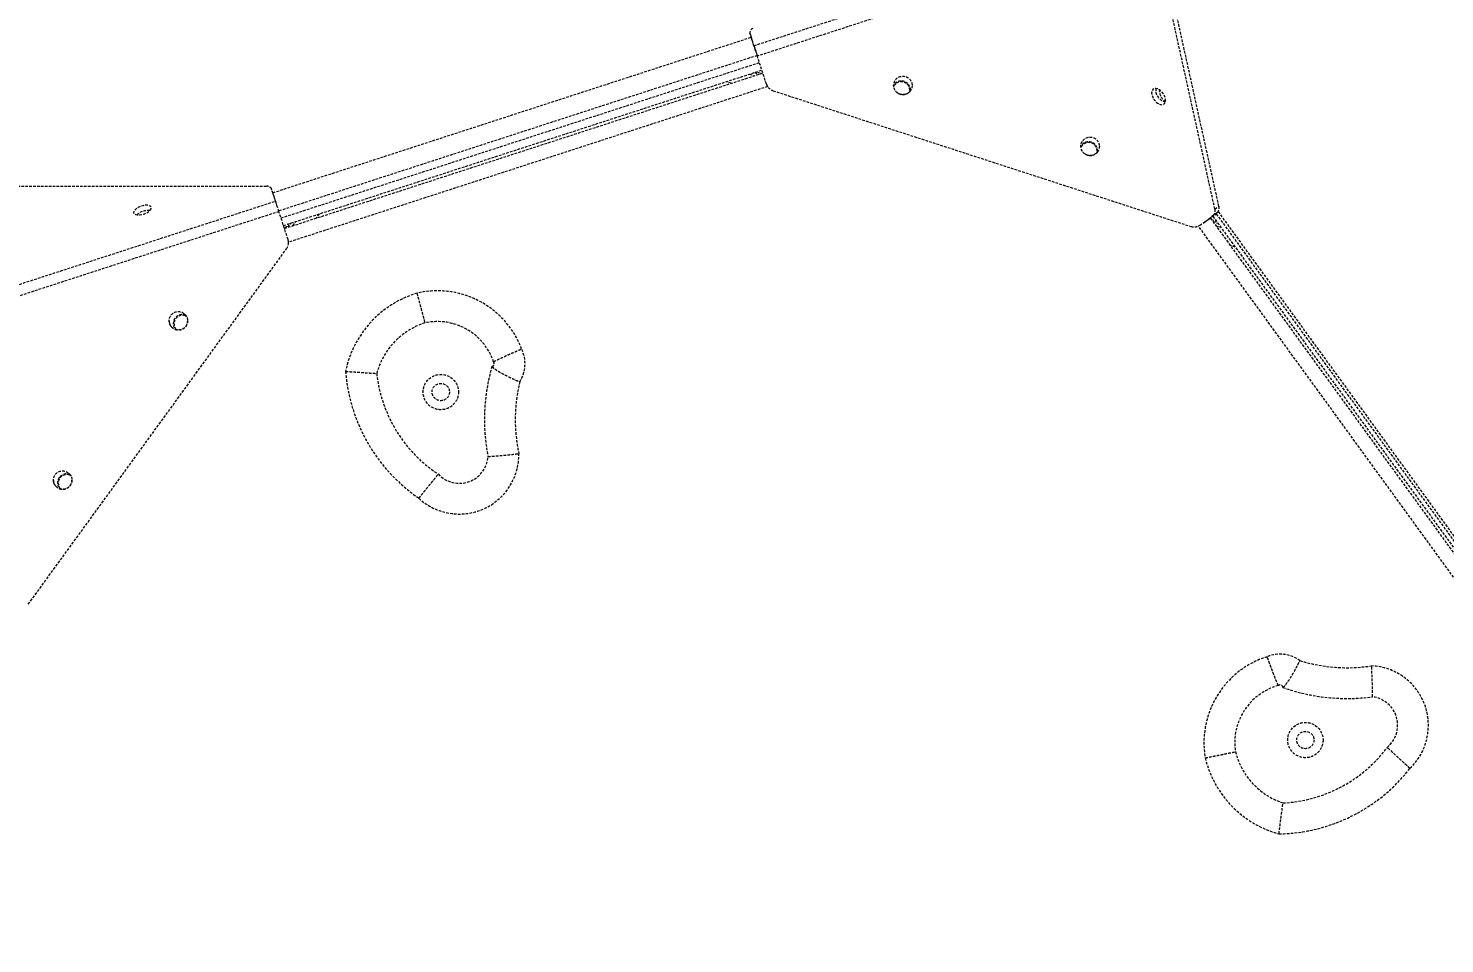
# Model space of a CAD drawing. Header units: millimetres. Extents: x -6061 to 5100, y -3651 to 3328.
# Drawn here: x 1292 to 1982, y 221 to 668 of the extents above; entities that cross this region are included whole.
import ezdxf

# ---------------------------------------------------------------- set-up
doc = ezdxf.new("R2010")
doc.units = ezdxf.units.MM
doc.linetypes.add('HIDDEN', pattern=[1.905, 1.27, -0.635])
for name, color, linetype in [('DIKOM_ОБЪЕКТ', 7, 'Continuous'), ('DIKOM_РАЗМЕР_ЗОНА', 7, 'Continuous'), ('DIKOM_РАЗМЕР_ОБЪЕКТА', 7, 'Continuous')]:
    doc.layers.add(name, color=color, linetype=linetype)
doc.styles.add('style1', font='arialbd.ttf', dxfattribs={"width": 0.8})
doc.dimstyles.new('1-50', dxfattribs={"dimtxt": 300, "dimasz": 200, "dimexe": 100, "dimexo": 0, "dimgap": 100, "dimtad": 1, "dimtxsty": 'style1', "dimcen": 200, "dimclrd": 7, "dimclre": 7, "dimclrt": 7, "dimadec": 1, "dimazin": 2, "dimtfac": 1, "dimtmove": 0, "dimatfit": 2, "dimfxl": 0, "dimlwd": 25, "dimlwe": 18, "dimarcsym": 0})

# ---------------------------------------------------------------- blocks, each defined once
blk = doc.blocks.new('*D0')
at = {"layer": 'Defpoints', "color": 0, "transparency": 16777216}
for p in [(3244.44, 1090.08), (-2954.24, -571.35), (3244.44, -1487.03)]:
    blk.add_point(p, dxfattribs=at)
at = {"layer": 'DIKOM_РАЗМЕР_ОБЪЕКТА', "color": 7, "lineweight": 18, "transparency": 16777216}
for p, q in [((3244.44, 1090.08), (3244.44, -1587.03)), ((-2954.24, -571.35), (-2954.24, -1587.03))]:
    blk.add_line(p, q, dxfattribs=at)
at = {"layer": 'DIKOM_РАЗМЕР_ОБЪЕКТА', "color": 7, "lineweight": 25, "transparency": 16777216}
blk.add_line((-2754.24, -1487.03), (3044.44, -1487.03), dxfattribs=at)
at = {"layer": 'DIKOM_РАЗМЕР_ОБЪЕКТА', "color": 7, "transparency": 16777216}
for points in [[(-2754.24, -1453.69), (-2754.24, -1520.36), (-2954.24, -1487.03)], [(3044.44, -1453.69), (3044.44, -1520.36), (3244.44, -1487.03)]]:
    blk.add_solid(points, dxfattribs=at)
at = {"layer": 'DIKOM_РАЗМЕР_ОБЪЕКТА', "color": 7, "transparency": 16777216, "insert": (279.31, -1118.98), "char_height": 300, "attachment_point": 5, "style": 'style1'}
blk.add_mtext('{\\fArial|b0|i0|c204|p34;\\H1.75x;6200}', dxfattribs=at)
blk = doc.blocks.new('*D1')
at = {"layer": 'Defpoints', "color": 0, "transparency": 16777216}
for p in [(2324.34, 3327.92), (-5419.16, -2822.08), (-1808.64, -2822.08)]:
    blk.add_point(p, dxfattribs=at)
at = {"layer": 'DIKOM_РАЗМЕР_ЗОНА', "color": 7, "lineweight": 18, "transparency": 16777216}
for p, q in [((2324.34, 3327.92), (-5519.16, 3327.92)), ((-1808.64, -2822.08), (-5519.16, -2822.08))]:
    blk.add_line(p, q, dxfattribs=at)
at = {"layer": 'DIKOM_РАЗМЕР_ЗОНА', "color": 7, "lineweight": 25, "transparency": 16777216}
blk.add_line((-5419.16, 3127.92), (-5419.16, -2622.08), dxfattribs=at)
at = {"layer": 'DIKOM_РАЗМЕР_ЗОНА', "color": 7, "transparency": 16777216}
for points in [[(-5452.49, 3127.92), (-5385.83, 3127.92), (-5419.16, 3327.92)], [(-5452.49, -2622.08), (-5385.83, -2622.08), (-5419.16, -2822.08)]]:
    blk.add_solid(points, dxfattribs=at)
at = {"layer": 'DIKOM_РАЗМЕР_ЗОНА', "color": 7, "transparency": 16777216, "insert": (-5787.21, -178.18), "char_height": 300, "attachment_point": 5, "rotation": 90, "style": 'style1'}
blk.add_mtext('{\\fArial|b0|i0|c204|p34;\\H1.75x;6150}', dxfattribs=at)
blk = doc.blocks.new('*D2')
at = {"layer": 'Defpoints', "color": 0, "transparency": 16777216}
for p in [(5097.78, 1174.32), (-4808.91, -571.39), (5097.78, -3550.63)]:
    blk.add_point(p, dxfattribs=at)
at = {"layer": 'DIKOM_РАЗМЕР_ЗОНА', "color": 7, "lineweight": 18, "transparency": 16777216}
for p, q in [((5097.78, 1174.32), (5097.78, -3650.63)), ((-4808.91, -571.39), (-4808.91, -3650.63))]:
    blk.add_line(p, q, dxfattribs=at)
at = {"layer": 'DIKOM_РАЗМЕР_ЗОНА', "color": 7, "lineweight": 25, "transparency": 16777216}
blk.add_line((-4608.91, -3550.63), (4897.78, -3550.63), dxfattribs=at)
at = {"layer": 'DIKOM_РАЗМЕР_ЗОНА', "color": 7, "transparency": 16777216}
for points in [[(-4608.91, -3517.3), (-4608.91, -3583.96), (-4808.91, -3550.63)], [(4897.78, -3517.3), (4897.78, -3583.96), (5097.78, -3550.63)]]:
    blk.add_solid(points, dxfattribs=at)
at = {"layer": 'DIKOM_РАЗМЕР_ЗОНА', "color": 7, "transparency": 16777216, "insert": (864.15, -3182.58), "char_height": 300, "attachment_point": 5, "style": 'style1'}
blk.add_mtext('{\\fArial|b0|i0|c204|p34;\\H1.75x;9900}', dxfattribs=at)
blk = doc.blocks.new('*D3')
at = {"layer": 'Defpoints', "color": 0, "transparency": 16777216}
for p in [(-3174.2, 1527.92), (2804.07, 1527.92), (-2373.39, -1022.08)]:
    blk.add_point(p, dxfattribs=at)
at = {"layer": 'DIKOM_РАЗМЕР_ОБЪЕКТА', "color": 7, "lineweight": 18, "transparency": 16777216}
for p, q in [((2804.07, 1527.92), (-3274.2, 1527.92)), ((-2373.39, -1022.08), (-3274.2, -1022.08))]:
    blk.add_line(p, q, dxfattribs=at)
at = {"layer": 'DIKOM_РАЗМЕР_ОБЪЕКТА', "color": 7, "lineweight": 25, "transparency": 16777216}
blk.add_line((-3174.2, -822.08), (-3174.2, 1327.92), dxfattribs=at)
at = {"layer": 'DIKOM_РАЗМЕР_ОБЪЕКТА', "color": 7, "transparency": 16777216}
for points in [[(-3207.54, 1327.92), (-3140.87, 1327.92), (-3174.2, 1527.92)], [(-3207.54, -822.08), (-3140.87, -822.08), (-3174.2, -1022.08)]]:
    blk.add_solid(points, dxfattribs=at)
at = {"layer": 'DIKOM_РАЗМЕР_ОБЪЕКТА', "color": 7, "transparency": 16777216, "insert": (-3542.25, 166.98), "char_height": 300, "attachment_point": 5, "rotation": 90, "style": 'style1'}
blk.add_mtext('{\\fArial|b0|i0|c204|p34;\\H1.75x;2550}', dxfattribs=at)

msp = doc.modelspace()

# ---------------------------------------------------------------- linework, layer by layer
at = {"layer": 'DIKOM_ОБЪЕКТ', "color": 7, "linetype": 'HIDDEN', "lineweight": 15}
for p, q in [((1870.233, 579.495), (1829.48, 764.087)), ((1872.174, 580.906), (1831.421, 765.498)), ((1645.513, 659.144), (1776.731, 701.781)), ((1778.373, 696.671), (1647.172, 654.04)), ((1410.959, 587.472), (1644.179, 663.25)), ((1645.513, 659.144), (1643.531, 665.243)), ((1643.531, 665.243), (1644.36, 662.691)), ((1646.342, 656.592), (1644.36, 662.691)), ((1645.513, 659.144), (1646.342, 656.592)), ((1647.081, 654.318), (1413.86, 578.54)), ((1414.966, 575.137), (1648.187, 650.916)), ((1651.604, 640.401), (1647.172, 654.04)), ((1647.172, 654.04), (1647.172, 654.04)), ((1651.603, 640.401), (1647.172, 654.04)), ((1416.162, 571.457), (1649.383, 647.235)), ((1416.624, 570.034), (1649.845, 645.812)), ((1643.312, 645.263), (1645.735, 644.476)), ((1643.337, 645.255), (1643.343, 645.273)), ((1645.735, 646.05), (1648.157, 645.263)), ((1646.93, 646.439), (1649.353, 645.652)), ((1652.175, 639.208), (1418.621, 563.322)), ((1634.409, 640.796), (1631.986, 641.583)), ((1651.603, 640.401), (1651.604, 640.401)), ((1652.314, 639.007), (1652.314, 639.007)), ((1654.814, 637.191), (1858.53, 570.999)), ((1721.481, 637.439), (1721.412, 636.69)), ((1812.782, 607.776), (1812.713, 607.024)), ((1407.792, 590.549), (1225.055, 590.554)), ((1412.292, 583.366), (1410.311, 589.465)), ((1411.14, 586.913), (1410.311, 589.465)), ((1272.91, 538.079), (1412.292, 583.366)), ((1413.122, 580.814), (1411.14, 586.913)), ((1413.122, 580.814), (1412.292, 583.366)), ((1870.233, 579.495), (1872.174, 580.906)), ((1413.951, 578.261), (1274.568, 532.975)), ((1413.951, 578.262), (1413.951, 578.261)), ((1418.382, 564.623), (1413.951, 578.262)), ((1418.382, 564.623), (1413.951, 578.261)), ((1420.735, 571.369), (1422.232, 573.43)), ((1433.558, 577.11), (1432.061, 575.049)), ((1862.873, 571.61), (1867.146, 574.495)), ((1869.562, 576.464), (1864.981, 572.717)), ((1868.443, 575.371), (1866.871, 574.085)), ((1867.238, 574.557), (1871.031, 577.119)), ((1868.057, 575.055), (2012.33, 376.48)), ((1868.499, 574.447), (1870.921, 573.66)), ((1869.238, 573.43), (1871.66, 572.643)), ((1869.271, 575.931), (2013.541, 377.36)), ((1869.271, 575.931), (2013.541, 377.36)), ((1871.504, 577.875), (1869.562, 576.464)), ((1871.504, 577.875), (1870.138, 576.757)), ((1870.941, 577.058), (2015.17, 378.544)), ((1871.828, 578.219), (2016.408, 379.222)), ((1417.117, 570.194), (1418.614, 572.254)), ((1418.312, 570.582), (1419.81, 572.643)), ((2006.769, 372.225), (1862.189, 571.223)), ((1870.735, 571.369), (1873.157, 570.582)), ((1291.769, 386.847), (1417.672, 560.139)), ((1418.382, 564.623), (1418.382, 564.623)), ((1418.627, 563.078), (1418.627, 563.078)), ((1880.157, 560.947), (1877.735, 561.735)), ((1368.201, 527.504), (1368.869, 527.22)), ((1311.776, 449.837), (1312.442, 449.554))]:
    msp.add_line(p, q, dxfattribs=at)
at = {"layer": 'DIKOM_ОБЪЕКТ', "color": 7, "linetype": 'HIDDEN', "lineweight": 15, "flags": 128}
for points in [[(1645.513, 659.144), (1645.644, 658.743), (1645.803, 658.252), (1645.989, 657.681), (1646.197, 657.04), (1646.424, 656.341), (1646.665, 655.599), (1646.916, 654.827), (1647.172, 654.04)], [(1646.342, 656.592), (1646.408, 656.392), (1646.487, 656.146), (1646.58, 655.86), (1646.684, 655.54), (1646.798, 655.191), (1646.918, 654.82), (1647.044, 654.433), (1647.172, 654.04)], [(1721.852, 637.245), (1721.338, 636.613), (1720.323, 635.833)], [(1842.341, 638.094), (1841.402, 638.308), (1840.577, 638.2), (1839.933, 637.78), (1839.522, 637.081), (1839.376, 636.161), (1839.509, 635.093), (1839.909, 633.963), (1840.543, 632.865), (1841.361, 631.886), (1842.296, 631.106), (1843.273, 630.588), (1844.211, 630.374), (1845.036, 630.482), (1845.681, 630.902), (1846.092, 631.6), (1846.237, 632.521), (1846.105, 633.589), (1845.705, 634.718), (1845.07, 635.817), (1844.253, 636.796), (1843.317, 637.576), (1842.341, 638.094)], [(1846.186, 631.783), (1846.153, 631.785), (1845.214, 631.999)], [(1813.153, 607.579), (1812.64, 606.947), (1811.624, 606.167)], [(1343.989, 576.834), (1344.871, 576.643), (1345.96, 576.642), (1347.166, 576.83), (1348.393, 577.193), (1349.54, 577.702), (1350.515, 578.314), (1351.239, 578.98), (1351.653, 579.647), (1351.723, 580.26), (1351.445, 580.769), (1350.84, 581.134), (1349.957, 581.325), (1348.869, 581.326), (1347.662, 581.138), (1346.436, 580.775), (1345.289, 580.267), (1344.314, 579.655), (1343.59, 578.988), (1343.176, 578.322), (1343.105, 577.709), (1343.384, 577.199), (1343.989, 576.834)], [(1413.951, 578.261), (1413.695, 579.049), (1413.444, 579.821), (1413.203, 580.563), (1412.976, 581.262), (1412.768, 581.903), (1412.582, 582.474), (1412.423, 582.965), (1412.292, 583.366)], [(1413.951, 578.262), (1413.823, 578.655), (1413.697, 579.041), (1413.577, 579.413), (1413.463, 579.762), (1413.359, 580.082), (1413.266, 580.368), (1413.187, 580.613), (1413.122, 580.814)], [(1345.111, 577.079), (1345.041, 576.853), (1345.014, 576.631)]]:
    msp.add_lwpolyline(points, dxfattribs=at)
at = {"layer": 'DIKOM_ОБЪЕКТ', "color": 7, "linetype": 'HIDDEN', "lineweight": 15}
for centre, radius in [((1718.117, 639.755), 4.5), ((1809.418, 610.088), 4.5), ((1364.952, 525.004), 4.5), ((1492.865, 490.279), 8.627), ((1492.865, 490.279), 4.225), ((1308.525, 447.338), 4.5), ((1914.345, 320.62), 8.627), ((1914.345, 320.62), 4.225)]:
    msp.add_circle(centre, radius, dxfattribs=at)
for centre, radius, start, end in [((1645.995, 665.374), 2.468, 115.521709, 183.030692), ((1656.359, 641.946), 5, 198.000692, 216.001119), ((1656.359, 641.946), 5, 198.000692, 251.999736), ((1717.356, 637.442), 4.5, 357.4912, 146.098977), ((1717.356, 637.442), 4.125, 359.965252, 154.089497), ((1718.117, 639.755), 4.5, 216.001119, 299.357038), ((1847.407, 637.625), 6.038, 173.50978, 248.702473), ((1849.448, 637.348), 6.296, 176.990157, 238.794914), ((1808.657, 607.776), 4.5, 357.488233, 146.101879), ((1808.657, 607.776), 4.125, 0, 154.094263), ((1809.418, 610.089), 4.5, 216.001119, 299.357038), ((1408.241, 588.122), 2.468, 32.968992, 100.478397), ((1869.334, 579.944), 2.999, 316.360371, 18.699191), ((1350.162, 570.526), 8.263, 84.050789, 131.949358), ((1867.392, 578.533), 2.999, 316.359922, 18.69964), ((1860.075, 575.754), 5, 251.999736, 304.031724), ((1413.627, 563.078), 5, 324.000264, 17.999308), ((1413.627, 563.078), 5, 359.998881, 17.999308), ((1491.217, 495.728), 43.904, 20.783755, 103.183298), ((1495.929, 490.123), 50.545, 106.937555, 168.323897), ((1364.952, 525.005), 4.5, 179.998881, 227.353742), ((1366.926, 523.581), 4.5, 69.901015, 218.508798), ((1366.926, 523.581), 4.125, 72, 226.498732), ((1364.952, 525.005), 4.5, 249.897446, 359.998881), ((1495.929, 490.123), 35.545, 107.743294, 165.014901), ((1491.217, 495.728), 28.904, 18.764557, 102.224587), ((1517.545, 504.115), 16.382, 327.304355, 26.03936), ((1517.545, 504.115), 1.382, 280.60507, 41.197149), ((1528.869, 506.781), 82.689, 184.459087, 235.629714), ((1528.869, 506.781), 67.689, 186.333635, 236.69375), ((1607.933, 476.823), 93.79, 163.948329, 191.047386), ((1607.933, 476.823), 78.79, 166.462893, 192.157792), ((1501.907, 459.801), 29.006, 227.170983, 0.845374), ((1501.907, 459.801), 14.006, 223.220812, 356.108304), ((1310.499, 445.915), 4.5, 69.898121, 218.511758), ((1310.499, 445.915), 4.125, 71.965252, 226.503561), ((1308.525, 447.339), 4.5, 179.998881, 227.353742), ((1308.525, 447.339), 4.5, 249.89455, 359.998881), ((1908.806, 319.306), 43.904, 107.309936, 189.709478), ((1902.029, 346.093), 16.382, 53.830535, 112.565541), ((1934.748, 434.661), 78.79, 252.989073, 278.683972), ((1945.314, 327.799), 29.006, 313.697164, 87.371554), ((1908.806, 319.306), 28.904, 105.290738, 188.750768), ((1902.029, 346.093), 1.382, 7.13125, 127.72333), ((1934.748, 434.661), 93.79, 250.47451, 277.573566), ((1945.314, 327.799), 14.006, 309.746993, 82.634485), ((1914.686, 323.669), 50.545, 193.463736, 254.850077), ((1914.686, 323.669), 35.545, 194.269474, 251.541082), ((1900.055, 357.558), 67.689, 272.859816, 323.219931), ((1900.055, 357.558), 82.689, 270.985267, 322.155894)]:
    msp.add_arc(centre, radius, start, end, dxfattribs=at)
for points, knots in [([(1481.204, 538.475), (1481.215, 538.434), (1481.237, 538.353), (1481.407, 537.72), (1481.676, 536.719), (1482.043, 535.357), (1482.497, 533.667), (1483.024, 531.707), (1483.61, 529.524), (1484.296, 526.965), (1484.803, 525.074), (1485.09, 524.002), (1485.097, 523.977)], [0, 0, 0, 0, 0.1073086, 0.2146135, 0.3219185, 0.4292241, 0.5365502, 0.6438754, 0.751257, 0.8586372, 0.996645, 1, 1, 1, 1]), ([(1518.585, 505.026), (1518.596, 505.032), (1519.572, 505.594), (1521.358, 506.448), (1523.785, 507.574), (1525.848, 508.497), (1527.702, 509.318), (1529.304, 510.02), (1530.597, 510.584), (1531.547, 510.996), (1532.149, 511.257), (1532.226, 511.29), (1532.264, 511.307)], [0, 0, 0, 0, 0.0016812, 0.143238, 0.2503976, 0.3575603, 0.4646504, 0.5717353, 0.6788037, 0.7858673, 0.8929335, 1, 1, 1, 1]), ([(1446.43, 500.352), (1446.472, 500.349), (1446.555, 500.344), (1447.206, 500.303), (1448.233, 500.238), (1449.632, 500.147), (1451.366, 500.034), (1453.384, 499.899), (1455.638, 499.745), (1458.366, 499.553), (1460.399, 499.404), (1461.58, 499.315), (1461.593, 499.314)], [0, 0, 0, 0, 0.1058297, 0.2116566, 0.3174648, 0.4232759, 0.5294696, 0.6356707, 0.7428796, 0.8500955, 0.9982844, 1, 1, 1, 1]), ([(1517.799, 502.756), (1517.805, 502.75), (1518.243, 502.269), (1519.282, 501.441), (1521.049, 500.288), (1523.008, 499.182), (1524.998, 498.158), (1526.825, 497.277), (1528.39, 496.556), (1529.676, 495.982), (1530.611, 495.575), (1531.217, 495.315), (1531.293, 495.282), (1531.331, 495.266)], [0, 0, 0, 0, 0.0010787, 0.0812554, 0.1643749, 0.2682233, 0.3751112, 0.4780704, 0.583955, 0.6864851, 0.7919582, 0.8944903, 1, 1, 1, 1]), ([(1515.881, 458.851), (1515.897, 458.852), (1517.037, 458.923), (1519.014, 459.065), (1521.697, 459.289), (1523.937, 459.495), (1525.967, 459.695), (1527.694, 459.874), (1529.105, 460.027), (1530.126, 460.14), (1530.785, 460.215), (1530.868, 460.225), (1530.91, 460.229)], [0, 0, 0, 0, 0.002044, 0.1451469, 0.2509367, 0.3597588, 0.4650838, 0.5734337, 0.6785537, 0.7867068, 0.8918252, 1, 1, 1, 1]), ([(1482.188, 438.529), (1482.213, 438.56), (1482.264, 438.623), (1482.671, 439.133), (1483.316, 439.94), (1484.194, 441.035), (1485.291, 442.398), (1486.559, 443.968), (1487.99, 445.727), (1489.689, 447.799), (1490.962, 449.331), (1491.689, 450.197), (1491.7, 450.21)], [0, 0, 0, 0, 0.1053843, 0.2138319, 0.3192159, 0.4276531, 0.5331369, 0.6416658, 0.7474215, 0.8562218, 0.9978489, 1, 1, 1, 1]), ([(1901.183, 347.187), (1901.177, 347.198), (1900.676, 348.207), (1899.932, 350.041), (1898.955, 352.532), (1898.159, 354.647), (1897.451, 356.547), (1896.848, 358.189), (1896.363, 359.513), (1896.009, 360.487), (1895.785, 361.103), (1895.757, 361.182), (1895.743, 361.221)], [0, 0, 0, 0, 0.0016814, 0.1432381, 0.2503973, 0.3575611, 0.4646504, 0.5717352, 0.6788034, 0.7858674, 0.8929336, 1, 1, 1, 1]), ([(1903.401, 346.265), (1903.408, 346.27), (1903.914, 346.679), (1904.804, 347.665), (1906.062, 349.359), (1907.284, 351.247), (1908.427, 353.172), (1909.418, 354.942), (1910.232, 356.46), (1910.883, 357.709), (1911.346, 358.618), (1911.642, 359.207), (1911.679, 359.281), (1911.698, 359.318)], [0, 0, 0, 0, 0.0010788, 0.0812554, 0.1643744, 0.2682234, 0.3751111, 0.4780707, 0.5839551, 0.6864852, 0.7919581, 0.8944903, 1, 1, 1, 1]), ([(1947.11, 341.689), (1947.11, 341.705), (1947.107, 342.848), (1947.086, 344.83), (1947.024, 347.522), (1946.955, 349.77), (1946.878, 351.809), (1946.804, 353.543), (1946.737, 354.96), (1946.685, 355.986), (1946.651, 356.649), (1946.646, 356.732), (1946.644, 356.774)], [0, 0, 0, 0, 0.00204383, 0.14514694, 0.2509367, 0.35975924, 0.46508385, 0.5734335, 0.67855335, 0.78670668, 0.89182516, 1, 1, 1, 1]), ([(1865.531, 311.901), (1865.572, 311.91), (1865.654, 311.926), (1866.296, 312.058), (1867.312, 312.266), (1868.694, 312.549), (1870.408, 312.9), (1872.396, 313.307), (1874.611, 313.76), (1877.206, 314.29), (1879.125, 314.682), (1880.212, 314.903), (1880.238, 314.908)], [0, 0, 0, 0, 0.1073087, 0.21461379, 0.32191945, 0.42922362, 0.53655008, 0.6438748, 0.75125878, 0.85863931, 0.99664593, 1, 1, 1, 1]), ([(1965.353, 306.827), (1965.323, 306.854), (1965.263, 306.908), (1964.778, 307.346), (1964.012, 308.039), (1962.973, 308.981), (1961.679, 310.159), (1960.188, 311.52), (1958.519, 313.055), (1956.554, 314.876), (1955.102, 316.24), (1954.282, 317.018), (1954.269, 317.03)], [0, 0, 0, 0, 0.1053842, 0.2138317, 0.3192158, 0.4276523, 0.5331367, 0.6416651, 0.7474219, 0.8562207, 0.9978474, 1, 1, 1, 1]), ([(1901.476, 274.881), (1901.482, 274.923), (1901.492, 275.006), (1901.572, 275.653), (1901.7, 276.674), (1901.875, 278.065), (1902.093, 279.789), (1902.35, 281.795), (1902.64, 284.036), (1902.997, 286.746), (1903.27, 288.767), (1903.43, 289.94), (1903.432, 289.953)], [0, 0, 0, 0, 0.1058299, 0.2116568, 0.3174648, 0.4232757, 0.5294698, 0.6356713, 0.7428795, 0.8500956, 0.9982855, 1, 1, 1, 1])]:
    msp.add_open_spline(points, degree=3, knots=knots, dxfattribs=at)

# ---------------------------------------------------------------- dimensions: what is measured, and where the dimension line sits
at = {"layer": 'DIKOM_РАЗМЕР_ЗОНА'}
dim = msp.add_linear_dim(base=(-5419.159, -2822.077), p1=(2324.34, 3327.923), p2=(-1808.638, -2822.077), angle=90, text='{\\fArial|b0|i0|c204|p34;\\H1.75x;<>}', dimstyle='1-50', dxfattribs=at)
dim.commit()
dim.dimension.update_dxf_attribs({"geometry": '*D1', "text_midpoint": (-5419.159, -178.183), "dimtype": 160})
dim = msp.add_linear_dim(base=(5097.777, -3550.63), p1=(-4808.913, -571.389), p2=(5097.777, 1174.316), text='{\\fArial|b0|i0|c204|p34;\\H1.75x;9900}', dimstyle='1-50', dxfattribs=at)
dim.commit()
dim.dimension.update_dxf_attribs({"geometry": '*D2', "text_midpoint": (864.153, -3550.63), "dimtype": 160})
at = {"layer": 'DIKOM_РАЗМЕР_ОБЪЕКТА'}
dim = msp.add_linear_dim(base=(-3174.204, 1527.923), p1=(-2373.391, -1022.077), p2=(2804.073, 1527.923), angle=90, text='{\\fArial|b0|i0|c204|p34;\\H1.75x;<>}', dimstyle='1-50', dxfattribs=at)
dim.commit()
dim.dimension.update_dxf_attribs({"geometry": '*D3', "text_midpoint": (-3174.204, 166.976), "dimtype": 160})
dim = msp.add_linear_dim(base=(3244.443, -1487.027), p1=(-2954.235, -571.349), p2=(3244.443, 1090.082), text='{\\fArial|b0|i0|c204|p34;\\H1.75x;6200}', dimstyle='1-50', dxfattribs=at)
dim.commit()
dim.dimension.update_dxf_attribs({"geometry": '*D0', "text_midpoint": (279.308, -1487.027), "dimtype": 160})

doc.saveas('drawing.dxf')
